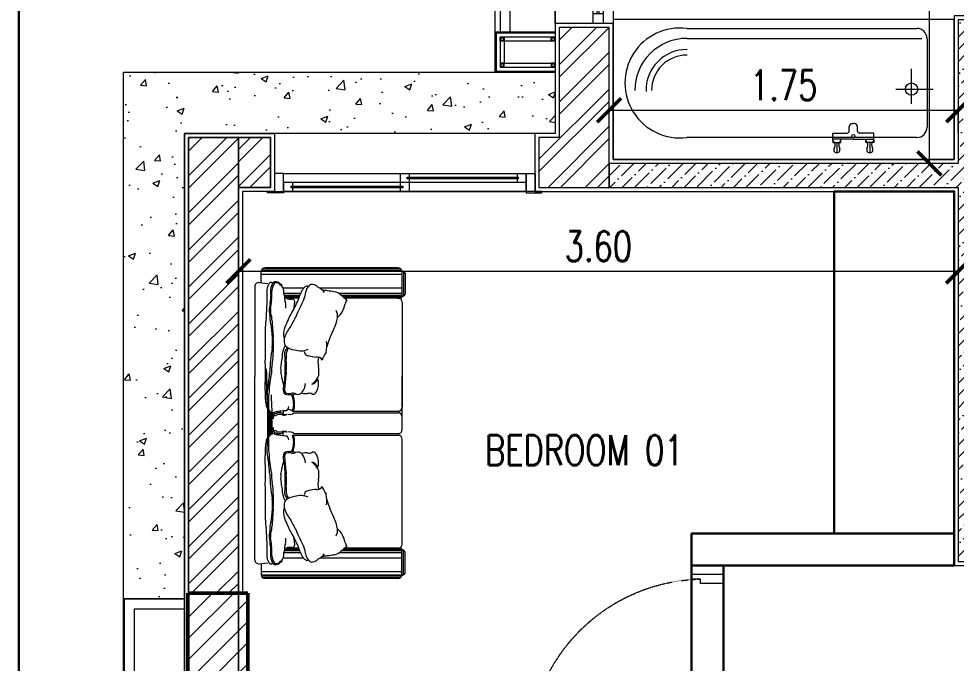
# Model space of a CAD drawing. Header units: metres. Extents: x 0 to 104350, y 982 to 43174.
# Drawn here: x 88021 to 92710, y 19697 to 22921 of the extents above; entities that cross this region are included whole.
import ezdxf
from ezdxf.xclip import XClip

# ---------------------------------------------------------------- set-up
doc = ezdxf.new("R2010")
doc.units = ezdxf.units.M
doc.header["$XCLIPFRAME"] = 2
doc.linetypes.add('DASHED2', pattern=[0.375, 0.25, -0.125])
doc.linetypes.add('DOT2', pattern=[0.125, 0, -0.125])
doc.layers.get('0').update_dxf_attribs({"lineweight": 30})
for name, color, linetype, lineweight in [('A-ANNO-DIMS', 1, 'Continuous', 0), ('A-ANNO-HATCH', 9, 'Continuous', 9), ('A-CLNG-GRID', 2, 'Continuous', 5), ('A-DOOR', 1, 'Continuous', 5), ('A-DOOR-FRAM', 1, 'Continuous', 0), ('A-ELEV-BACK', 1, 'Continuous', 0), ('A-FLOR-OVHD', 1, 'DASHED2', 0), ('A-FURN', 8, 'Continuous', 0), ('A-ROOM-NMBR', 1, 'Continuous', 0), ('A-SANR-FIXD', 1, 'Continuous', 0), ('A-SECT', 1, 'Continuous', 5), ('A-WALL', 3, 'Continuous', 18), ('A-WINDOW', 10, 'Continuous', 5), ('dimensions', 90, 'Continuous', 30), ('G-ANNO-HATCH', 8, 'Continuous', 0), ('HATCH', 8, 'Continuous', 0), ('S-COLS', 52, 'Continuous', 9)]:
    doc.layers.add(name, color=color, linetype=linetype, lineweight=lineweight)
doc.styles.add('$2$08-M-BLDG-1_50', font='romans.shx', dxfattribs={"width": 0.75, "height": 150})
doc.styles.add('Al-Jazi-text-100', font='romans.shx', dxfattribs={"width": 0.75, "height": 150})
doc.dimstyles.new('Al-Jazi-DIM 100', dxfattribs={"dimtxt": 150, "dimasz": 120, "dimexe": 0, "dimexo": 150, "dimgap": 50, "dimtad": 1, "dimlfac": 0.001, "dimzin": 1, "dimdsep": 46, "dimtxsty": 'Al-Jazi-text-100', "dimblk": 'ARCHTICK', "dimcen": 150, "dimclrd": 1, "dimclre": 256, "dimclrt": 2, "dimadec": 0, "dimazin": 0, "dimtfac": 1, "dimtix": 1, "dimtmove": 2, "dimatfit": 2, "dimfxl": 150, "dimtfill": 1, "dimtolj": 1, "dimlwd": 5, "dimlwe": 5, "dimarcsym": 0})
pattern_1 = [(45, (-103582.84, 34416.44), (-92.807765, 92.807765), []), (45, (-103520.97, 34416.44), (-92.807765, 92.807765), [])]

# ---------------------------------------------------------------- blocks, each defined once
blk = doc.blocks.new('*U554')
for p, q in [((-5314.1, 135750.6), (-5249.2, 135754.1)), ((-5251.2, 134852.7), (-5299.1, 135751.4)), ((-5201.2, 134855.4), (-5249.2, 135754.1)), ((-5243.9, 135654.2), (-5293.8, 135651.6)), ((-5271.3, 135652.8), (-5234.1, 134955.1)), ((-5266.3, 135653), (-5229.1, 134955.4)), ((-5206.6, 134956.6), (-5256.6, 134953.9)), ((-5201.2, 134855.4), (-5251.2, 134852.7))]:
    blk.add_line(p, q)
at = {"linetype": 'DASHED2'}
blk.add_arc((-5341.8, 135819.4), 974.2, 278.2926, 1.8703, dxfattribs=at)
at = {"layer": 'A-DOOR-FRAM'}
for p, q in [((-4399.9, 135977.4), (-4349.9, 135980.1)), ((-4349.9, 135980.1), (-4340.5, 135802.6)), ((-5348.5, 135926.8), (-5298.6, 135929.5)), ((-5339, 135749.3), (-5348.5, 135926.8)), ((-4340.5, 135802.6), (-4365.4, 135801.2)), ((-5339, 135749.3), (-5314.1, 135750.6))]:
    blk.add_line(p, q, dxfattribs=at)
for points in [[(-4399.9, 135977.4), (-4393.1, 135849.8), (-4368.1, 135851.2), (-4365.4, 135801.2)], [(-5298.6, 135929.5), (-5291.8, 135801.9), (-5316.7, 135800.6), (-5314.1, 135750.6)]]:
    blk.add_lwpolyline(points, dxfattribs=at)
blk = doc.blocks.new('*U123')
for p, q in [((-0.235, 0.0895), (0.9783, 0.0895)), ((-0.235, 0.0448), (-0.235, 0.0895)), ((0.3496, 0.0895), (0.3496, 0.026)), ((0.3946, 0.0895), (0.3946, 0.071)), ((0.3946, 0.063), (0.3946, 0)), ((0.9333, 0.0895), (0.9333, 0.071)), ((0.9333, 0.063), (0.9333, 0.0448)), ((0.9783, 0.0895), (0.9783, 0.0448)), ((0.9783, 0.0448), (-0.235, 0.0448)), ((0.9783, 0.0448), (-0.235, 0.0448)), ((-0.235, 0.0448), (-0.235, 0)), ((-0.235, 0), (0.9783, 0)), ((-0.19, 0.0445), (-0.19, 0.026)), ((-0.19, 0.018), (-0.19, 0)), ((0.3496, 0.018), (0.3496, 0)), ((0.9783, 0), (0.9783, 0.0448))]:
    blk.add_line(p, q)
for points in [[(-0.235, 0.0895), (-0.28, 0.0895), (-0.28, 0), (-0.235, 0)], [(-0.235, 0.0895), (0.9783, 0.0895), (0.9783, 0), (-0.235, 0)], [(0.3832, 0.071), (0.9395, 0.071), (0.9395, 0.063), (0.3832, 0.063)], [(0.9783, 0.0895), (1.0233, 0.0895), (1.0233, 0), (0.9783, 0)], [(-0.315, 0), (-0.235, 0), (-0.235, -0.0069), (-0.315, -0.0069)], [(-0.1963, 0.026), (0.3618, 0.026), (0.3618, 0.018), (-0.1963, 0.018)], [(1.0582, 0), (0.9783, 0), (0.9783, -0.0069), (1.0582, -0.0069)]]:
    blk.add_lwpolyline(points, close=True)
blk = doc.blocks.new('*U128')
for p, q in [((-0.35, 0), (-0.35, -1.7059)), ((0.35, 0), (-0.35, 0)), ((0.35, -1.7059), (0.35, 0)), ((-0.35, -1.7059), (0.35, -1.7059))]:
    blk.add_line(p, q)
at = {"linetype": 'Continuous'}
for p, q in [((-0.2537, -0.1362), (0.189, -0.1362)), ((-0.0015, -0.2923), (-0.0015, -0.1057)), ((-0.2554, -1.3361), (-0.2554, -0.1613)), ((-0.3052, -1.3382), (-0.3052, -0.1877)), ((0.0724, -0.2136), (-0.103, -0.2136)), ((0.2404, -0.1877), (0.2404, -1.3382)), ((0.2183, -0.4017), (0.2183, -0.4737)), ((0.2492, -0.4017), (0.2183, -0.4017)), ((0.2492, -0.5046), (0.2492, -0.4017)), ((0.2546, -0.4017), (0.2492, -0.4017)), ((0.2545, -0.4017), (0.2652, -0.4017)), ((0.2652, -0.4017), (0.2652, -0.4429)), ((0.2546, -0.4429), (0.2492, -0.4429)), ((0.2652, -0.4429), (0.2545, -0.4429)), ((0.2652, -0.4223), (0.3167, -0.4223)), ((0.1703, -0.4995), (0.1703, -0.5046)), ((0.1703, -0.5098), (0.1703, -0.5046)), ((0.208, -0.484), (0.1857, -0.484)), ((0.2492, -0.5046), (0.2492, -0.6076)), ((0.208, -0.5252), (0.1857, -0.5252)), ((0.2183, -0.6076), (0.2183, -0.5355)), ((0.2492, -0.6076), (0.2183, -0.6076)), ((0.2546, -0.5664), (0.2492, -0.5664)), ((0.2546, -0.6076), (0.2492, -0.6076)), ((0.2652, -0.5664), (0.2545, -0.5664)), ((0.2545, -0.6076), (0.2652, -0.6076)), ((0.2652, -0.6076), (0.2652, -0.5664)), ((0.2652, -0.587), (0.3167, -0.587))]:
    blk.add_line(p, q, dxfattribs=at)
for centre, radius in [((-0.0015, -0.2136), 0.0309), ((0.2336, -0.5046), 0.00824)]:
    blk.add_circle(centre, radius, dxfattribs=at)
for centre, radius, start, end in [((-0.2537, -0.1877), 0.0515, 90, 180), ((0.189, -0.1877), 0.0515, 0, 90), ((0.2781, -0.3845), 0.0291, 216.1849, 305.506), ((0.3013, -0.4222), 0.0155, 246.3266, 113.6734), ((0.2781, -0.4601), 0.0291, 54.494, 143.8151), ((0.1857, -0.4995), 0.0154, 90, 180), ((0.1857, -0.5098), 0.0154, 180, 270), ((0.208, -0.4737), 0.0103, 270, 0), ((0.208, -0.5355), 0.0103, 0, 90), ((0.2781, -0.5492), 0.0291, 216.1849, 305.506), ((0.2781, -0.6247), 0.0291, 54.494, 143.8151), ((0.3013, -0.5871), 0.0155, 246.3266, 113.6734), ((-0.0324, -1.3721), 0.2749, 172.9105, 7.0895), ((0.0037, -1.3382), 0.259, 179.5401, 270.3097), ((0.0037, -1.3382), 0.2032, 179.4138, 271.6639), ((0.0037, -1.3382), 0.1753, 179.302, 270.4499)]:
    blk.add_arc(centre, radius, start, end, dxfattribs=at)
blk = doc.blocks.new('*U121')
for p, q in [((-2.0795, -0.07), (-1.4795, -0.07)), ((-2.0795, -0.08), (-1.4795, -0.08))]:
    blk.add_line(p, q)
for points in [[(-2.1295, 0.14), (-1.4295, 0.14), (-1.4295, -0.15), (-2.1295, -0.15)], [(-2.1295, -0.1), (-2.1295, -0.05), (-1.4295, -0.05), (-1.4295, -0.1)], [(-2.1295, -0.05), (-2.0795, -0.05), (-2.0795, -0.1), (-2.1295, -0.1)], [(-1.4295, -0.05), (-1.4795, -0.05), (-1.4795, -0.1), (-1.4295, -0.1)]]:
    blk.add_lwpolyline(points, close=True)
blk = doc.blocks.new('hjnhgfhgn')
at = {"layer": 'A-FLOR-OVHD'}
blk.add_lwpolyline([(101258.6, -22508.8), (101258.6, -20378.8), (97631.8, -20378.6), (97631.8, -11761.8), (99489.7, -11762.1), (99489.7, -9248.8), (101865.4, -9248.8), (101865.4, -9548.8), (99789.7, -9548.8), (99789.7, -12068.8), (97935.6, -12068.8), (97935.6, -14397.7), (97935.6, -20078.8), (101258.6, -20078.8), (101258.6, -22838.8)], dxfattribs=at)
blk = doc.blocks.new('B GF')
at = {"layer": 'A-ANNO-HATCH', "true_color": 0x939598}
h = blk.add_hatch(dxfattribs=at)
h.set_pattern_fill('AR-CONC', color=252, scale=50)
h.set_pattern_definition([(50, (0, 0), (358.6301, -31.37607), [37.5, -412.5]), (355, (0, 0), (-69.3757, 376.0961), [30, -330]), (100.45144, (29.9, -2.6), (289.2544, 344.72), [31.8701, -350.5711]), (46.1842, (0, 100), (533.6207, -82.7596), [56.25, -618.75]), (96.63564, (44.47, 93.1), (467.331, 487.0593), [47.8052, -525.8569]), (351.18416, (0, 100), (467.331, 487.0593), [45, -495]), (21, (50, 75), (298.4535, -201.30945), [37.5, -412.5]), (326, (50, 75), (121.6577, 362.575), [30, -330]), (71.45144, (74.87, 58.22), (420.1112, 161.2656), [31.8701, -350.5711]), (37.5, (0, 0), (6.07993, 166.44693), [0, -326, 0, -335, 0, -331.25]), (7.5, (0, 0), (131.53477, 197.20586), [0, -191, 0, -318.5, 0, -126.25]), (327.5, (-111.5, 0), (266.91122, -11.27744), [0, -125, 0, -390, 0, -517.5]), (317.5, (-161.5, 0), (291.5931, 50.0525), [0, -162.5, 0, -259, 0, -367.5])])
h.paths.add_polyline_path([(145184.2, -14397.7), (144879.8, -14397.7), (144879.8, -11762.1), (147038.3, -11762.1), (147038.3, -11860.8), (147038.3, -12068.8), (145184.2, -12068.8)])
at = {"layer": 'A-ELEV-BACK'}
blk.add_lwpolyline([(145184.2, -14397.7), (144879.8, -14397.7), (144879.8, -11762.1), (147038.3, -11762.1), (147038.3, -11860.8), (147038.3, -11860.8), (147038.3, -12068.8), (145184.2, -12068.8)], close=True, dxfattribs=at)
blk = doc.blocks.new('gfbgg')
at = {"layer": 'A-ELEV-BACK'}
for points in [[(97935.6, -15397.7), (97635.6, -15397.7), (97635.6, -14397.7), (97935.6, -14397.7)], [(97935.6, -15347.7), (97685.6, -15347.7), (97685.6, -14447.7), (97935.6, -14447.7)]]:
    blk.add_lwpolyline(points, dxfattribs=at)
blk = doc.blocks.new('gtrgtgrtgtg')
at = {"layer": 'A-CLNG-GRID'}
blk.add_lwpolyline([(99789.7, -11562.1), (99729.9, -11562.1), (99489.7, -11562.1), (99489.7, -11762.1), (99789.7, -11762.1)], dxfattribs=at)
at = {"layer": 'A-ELEV-BACK'}
blk.add_lwpolyline([(99514.7, -11562.1), (99564.7, -11562.1), (99564.7, -10722.1), (99514.7, -10722.1)], close=True, dxfattribs=at)
at = {"layer": 'A-SECT'}
for points in [[(99789.7, -11567.1), (99729.9, -11567.1), (99494.7, -11567.1), (99494.7, -11757.1), (99789.7, -11757.1)], [(99789.7, -11587.1), (99729.9, -11587.1), (99514.7, -11587.1), (99514.7, -11737.1), (99789.7, -11737.1)], [(99789.7, -11607.1), (99729.9, -11607.1), (99534.7, -11607.1), (99534.7, -11717.1), (99789.7, -11717.1)]]:
    blk.add_lwpolyline(points, dxfattribs=at)
for points in [[(99534.7, -11587.1), (99534.7, -11607.1), (99514.7, -11607.1), (99514.7, -11587.1)], [(99531.7, -11590.1), (99531.7, -11604.1), (99517.7, -11604.1), (99517.7, -11590.1)], [(99789.7, -11587.1), (99789.7, -11607.1), (99769.7, -11607.1), (99769.7, -11587.1)], [(99786.7, -11590.1), (99786.7, -11604.1), (99772.7, -11604.1), (99772.7, -11590.1)], [(99534.7, -11737.1), (99534.7, -11717.1), (99514.7, -11717.1), (99514.7, -11737.1)], [(99531.7, -11734.1), (99531.7, -11720.1), (99517.7, -11720.1), (99517.7, -11734.1)], [(99789.7, -11737.1), (99789.7, -11717.1), (99769.7, -11717.1), (99769.7, -11737.1)], [(99786.7, -11734.1), (99786.7, -11720.1), (99772.7, -11720.1), (99772.7, -11734.1)]]:
    blk.add_lwpolyline(points, close=True, dxfattribs=at)
blk = doc.blocks.new('Typical')
at = {"layer": 'S-COLS'}
h = blk.add_hatch(dxfattribs=at)
h.set_pattern_fill('FP_1', color=256, scale=1000, style=0, pattern_type=2)
h.set_pattern_definition([(45, (116748.97, -54336.016), (-53.033, 53.033), [])])
h.paths.add_polyline_path([(100917.6, -45886.8), (100917.6, -45086.8), (100617.6, -45086.8), (100617.6, -45886.8)])
at = {"layer": 'S-COLS', "lineweight": 50}
for p, q in [((100617.6, -45086.8), (100617.6, -45886.8)), ((100917.6, -45086.8), (100617.6, -45086.8)), ((100917.6, -45886.8), (100917.6, -45086.8))]:
    blk.add_line(p, q, dxfattribs=at)
blk = doc.blocks.new('_ArchTick')
at = {"color": 0, "linetype": 'ByBlock', "const_width": 0.15}
blk.add_lwpolyline([(-0.5, -0.5), (0.5, 0.5)], dxfattribs=at)
blk = doc.blocks.new('*D603')
at = {"layer": 'A-ANNO-DIMS', "linetype": 'DOT2', "lineweight": 5, "transparency": 16777216}
for p, q in [((89120, 21927.6), (89120, 21657.8)), ((92720, 21927.6), (92720, 21657.8))]:
    blk.add_line(p, q, dxfattribs=at)
at = {"layer": 'A-ANNO-DIMS', "color": 1, "lineweight": 5, "transparency": 16777216}
blk.add_line((89120, 21657.8), (92720, 21657.8), dxfattribs=at)
at = {"layer": 'Defpoints', "color": 0, "transparency": 16777216}
for p in [(89120, 22077.6), (92720, 22077.6), (92720, 21657.8)]:
    blk.add_point(p, dxfattribs=at)
at = {"layer": 'A-ANNO-DIMS', "color": 1, "lineweight": 5, "transparency": 16777216, "xscale": 120, "yscale": 120, "zscale": 120, "rotation": 180}
blk.add_blockref('_ArchTick', (89120, 21657.8), dxfattribs=at)
at = {"layer": 'A-ANNO-DIMS', "color": 1, "lineweight": 5, "transparency": 16777216, "xscale": 120, "yscale": 120, "zscale": 120}
blk.add_blockref('_ArchTick', (92720, 21657.8), dxfattribs=at)
at = {"layer": 'A-ANNO-DIMS', "color": 2, "transparency": 16777216, "insert": (90920, 21782.8), "char_height": 150, "attachment_point": 5, "style": 'Al-Jazi-text-100', "bg_fill": 3, "box_fill_scale": 1.1, "bg_fill_color": 256, "bg_fill_true_color": 13158600, "bg_fill_transparency": 0}
blk.add_mtext('\\A1;3.60', dxfattribs=at)
blk = doc.blocks.new('*D567')
at = {"layer": 'A-ANNO-DIMS', "linetype": 'DOT2', "lineweight": 5, "transparency": 16777216}
for p, q in [((92569.9, 24597.6), (92575.5, 24597.6)), ((92570, 22197.6), (92575.5, 22197.6))]:
    blk.add_line(p, q, dxfattribs=at)
at = {"layer": 'A-ANNO-DIMS', "color": 1, "lineweight": 5, "transparency": 16777216}
blk.add_line((92575.5, 22197.6), (92575.5, 24597.6), dxfattribs=at)
at = {"layer": 'Defpoints', "color": 0, "transparency": 16777216}
for p in [(92575.5, 24597.6), (92719.9, 24597.6), (92720, 22197.6)]:
    blk.add_point(p, dxfattribs=at)
at = {"layer": 'A-ANNO-DIMS', "color": 1, "lineweight": 5, "transparency": 16777216, "xscale": 120, "yscale": 120, "zscale": 120}
for p, rotation in [((92575.5, 24597.6), 90), ((92575.5, 22197.6), 270)]:
    blk.add_blockref('_ArchTick', p, dxfattribs=dict(at, rotation=rotation))
at = {"layer": 'A-ANNO-DIMS', "color": 2, "transparency": 16777216, "insert": (92450.5, 23397.6), "char_height": 150, "attachment_point": 5, "rotation": 90, "style": 'Al-Jazi-text-100', "bg_fill": 3, "box_fill_scale": 1.1, "bg_fill_color": 256, "bg_fill_true_color": 13158600, "bg_fill_transparency": 0}
blk.add_mtext('\\A1;2.40', dxfattribs=at)
blk = doc.blocks.new('*D568')
at = {"layer": 'A-ANNO-DIMS', "linetype": 'DOT2', "lineweight": 5, "transparency": 16777216}
for p, q in [((90974.1, 22347.6), (90974.1, 22463.6)), ((92720, 22347.6), (92720, 22463.6))]:
    blk.add_line(p, q, dxfattribs=at)
at = {"layer": 'A-ANNO-DIMS', "color": 1, "lineweight": 5, "transparency": 16777216}
blk.add_line((90974.1, 22463.6), (92720, 22463.6), dxfattribs=at)
at = {"layer": 'Defpoints', "color": 0, "transparency": 16777216}
for p in [(92720, 22463.6), (90974.1, 22197.6), (92720, 22197.6)]:
    blk.add_point(p, dxfattribs=at)
at = {"layer": 'A-ANNO-DIMS', "color": 1, "lineweight": 5, "transparency": 16777216, "xscale": 120, "yscale": 120, "zscale": 120, "rotation": 180}
blk.add_blockref('_ArchTick', (90974.1, 22463.6), dxfattribs=at)
at = {"layer": 'A-ANNO-DIMS', "color": 1, "lineweight": 5, "transparency": 16777216, "xscale": 120, "yscale": 120, "zscale": 120}
blk.add_blockref('_ArchTick', (92720, 22463.6), dxfattribs=at)
at = {"layer": 'A-ANNO-DIMS', "color": 2, "transparency": 16777216, "insert": (91847.1, 22588.6), "char_height": 150, "attachment_point": 5, "style": 'Al-Jazi-text-100', "bg_fill": 3, "box_fill_scale": 1.1, "bg_fill_color": 256, "bg_fill_true_color": 13158600, "bg_fill_transparency": 0}
blk.add_mtext('\\A1;1.75', dxfattribs=at)
blk = doc.blocks.new('A$C4A397455')
for p, q in [((727.3, 1551.5), (39.6, 1551.5)), ((715.9, 1555.1), (51, 1555.1)), ((31, 1479.9), (31, 1535.1)), ((735.9, 1521.7), (31, 1521.7)), ((735.8, 1537.2), (31.1, 1537.2)), ((734.2, 1543.1), (32.7, 1543.1)), ((735.9, 1535.1), (735.9, 1414.4)), ((743.1, 1535.1), (743.1, 1414.4)), ((751.1, 1527.3), (751.1, 1422.3)), ((0, 1461), (0, 1310.7)), ((22, 1480.8), (64.9, 1476.4)), ((243.5, 1452.4), (142, 1452.4)), ((228.9, 1426.2), (144.9, 1426.2)), ((226, 1416.6), (146, 1416.6)), ((224.7, 1413.1), (147.7, 1413.1)), ((222.9, 1408.3), (151.5, 1408.3)), ((735.9, 1452.4), (325.6, 1452.4)), ((735.9, 1426.2), (421.4, 1426.2)), ((735.9, 1416.6), (433.5, 1416.6)), ((735.8, 1413.1), (437.7, 1413.1)), ((734.3, 1408.3), (443.4, 1408.3)), ((220.6, 1402.3), (159.3, 1402.3)), ((717.3, 1402.3), (450.7, 1402.3)), ((715.9, 1402.3), (722.3, 1402.3)), ((737.2, 1382.4), (737.2, 857.8)), ((0, 1310.7), (0, 1010.4)), ((0, 244.4), (0, 1010.4)), ((737.2, 809.4), (737.2, 1010.4)), ((737.2, 745.7), (737.2, 1010.4)), ((68.5, 849.4), (68.5, 736.7)), ((68.5, 705.7), (68.5, 818.4)), ((74.8, 837.5), (74.8, 765.3)), ((78.4, 834.6), (78.4, 780)), ((83.2, 832.2), (83.2, 799)), ((88.8, 831.1), (88.8, 813.8)), ((97.6, 832.1), (97.6, 821.7)), ((110.5, 835.1), (110.5, 827.6)), ((118.1, 836.4), (118.1, 828.9)), ((125.9, 837.5), (125.9, 828.9)), ((142, 839.3), (142, 823.3)), ((187.8, 837.9), (717.3, 837.9)), ((195, 829.4), (717.3, 829.4)), ((74.8, 717.6), (74.8, 789.8)), ((78.4, 720.5), (78.4, 775.1)), ((83.2, 722.8), (83.2, 756.1)), ((88.8, 724), (88.8, 741.3)), ((97.6, 723), (97.6, 733.4)), ((110.5, 720), (110.5, 727.5)), ((118.1, 718.7), (118.1, 726.2)), ((125.9, 717.6), (125.9, 726.2)), ((142, 715.8), (142, 731.8)), ((187.8, 717.2), (717.3, 717.2)), ((195, 725.7), (717.3, 725.7)), ((737.2, 172.7), (737.2, 697.2)), ((0, 94.1), (0, 244.4)), ((224.7, 142), (147.7, 142)), ((222.9, 146.8), (151.5, 146.8)), ((220.6, 152.8), (159.3, 152.8)), ((735.8, 142), (437.7, 142)), ((734.3, 146.8), (443.4, 146.8)), ((717.3, 152.8), (450.7, 152.8)), ((715.9, 152.8), (722.3, 152.8)), ((735.9, 19.9), (735.9, 140.7)), ((743.1, 19.9), (743.1, 140.7)), ((243.5, 102.6), (142, 102.6)), ((228.9, 128.9), (144.9, 128.9)), ((226, 138.4), (146, 138.4)), ((735.9, 102.6), (325.6, 102.6)), ((735.9, 128.9), (421.4, 128.9)), ((735.9, 138.4), (433.5, 138.4)), ((751.1, 27.8), (751.1, 132.8)), ((22, 74.3), (64.9, 78.7)), ((31, 75.2), (31, 19.9)), ((735.9, 33.4), (31, 33.4)), ((735.8, 17.9), (31.1, 17.9)), ((734.2, 11.9), (32.7, 11.9)), ((727.3, 3.6), (39.6, 3.6)), ((715.9, 0), (51, 0))]:
    blk.add_line(p, q)
for centre, radius, start, end in [((51, 1535.1), 19.9, 90, 180), ((715.9, 1535.1), 19.9, 0, 90), ((739.5, 1535.1), 3.6, 0, 180), ((740.9, 1524.9), 10.5, 13.3027, 78.0983), ((19.9, 1461), 19.9, 84.117, 180), ((120.8, 1439.3), 61.1, 144.963, 184.3838), ((81.2, 1470.2), 11.2, 44.9486, 158.1827), ((173.3, 1433), 95.9, 155.3104, 177.1612), ((168.3, 1430.1), 84.5, 145.7572, 171.7871), ((104, 1466.1), 19.1, 94.3275, 158.7539), ((107.8, 1453.6), 25.7, 57.3142, 111.271), ((101.3, 1444.1), 41.1, 56.9711, 88.2834), ((132.3, 1478.2), 11, 195.3144, 257.9933), ((133.3, 1483.3), 10.7, 206.535, 265.0016), ((111.7, 1440.5), 32.5, 4.1556, 55.8789), ((129.5, 1466.5), 6.74, 343.2109, 65.7008), ((269.2, 1431.8), 33, 104.9029, 153.0637), ((298.2, 1430), 43.6, 128.5967, 173.1024), ((262.2, 1457.9), 5.96, 30.1623, 104.0777), ((284.9, 1455.8), 16.3, 69.4465, 149.0454), ((280.8, 1421.9), 50.1, 45.711, 78.6253), ((279.7, 1379.2), 86.4, 36.8539, 65.3649), ((1906.2, 1388.7), 1847, 178.5735, 180.5271), ((-245.2, 1428.8), 325.9, 351.7634, 357.6664), ((158.7, 1437.1), 81.2, 179.5986, 195.4717), ((547.9, 1407.3), 464.6, 175.6968, 180.5533), ((-15.6, 1427.1), 160.6, 358.765, 5.6046), ((164.9, 1423.2), 19.9, 178.765, 220.1745), ((170.3, 1402), 22.3, 157.8769, 205.3796), ((176.9, 1433.4), 35.7, 220.1745, 283.5048), ((-166.9, 1555.5), 416.7, 330.4406, 341.077), ((292.5, 1405.5), 66.9, 142.0041, 167.209), ((131.3, 1448.4), 124.3, 335.3378, 353.9555), ((343.1, 1376.5), 65.8, 72.8657, 93.6111), ((349.5, 1177.9), 261.8, 79.5923, 87.1502), ((387.9, 1373.5), 62.5, 47.3013, 81.8013), ((1143.2, 2252), 1096.2, 229.4256, 231.4523), ((723.8, 1414.3), 12.1, 262.9398, 0.5078), ((739.5, 1414.4), 3.6, 180, 0), ((740.9, 1424.7), 10.5, 281.9017, 346.6973), ((445.4, 1350.2), 386.6, 176.8188, 182.3155), ((-56.9, 1386.5), 134.3, 345.0138, 358.1223), ((-235.7, 1410.8), 320.3, 349.1784, 356.3307), ((59.3, 1395.5), 25.2, 348.147, 16.9149), ((163.5, 1390.7), 13.5, 172.8705, 226.0319), ((46.1, 1361.8), 109.7, 355.3706, 10.0857), ((187.3, 1379.1), 19.7, 66.6409, 95.8722), ((178.6, 1384.3), 20.9, 353.1997, 37.9633), ((-13.3, 1390.8), 212.8, 348.9263, 357.5952), ((1608.3, 722.5), 1521.5, 153.705, 157.174), ((334.8, 1392.8), 117.5, 312.0243, 351.1862), ((532.2, 1349.5), 85, 147.8773, 162.6879), ((717.3, 1382.4), 19.9, 0, 90), ((-340.7, 1341.9), 399.8, 353.83, 358.9534), ((179.4, 1340.5), 107.1, 173.9999, 191.8243), ((25.6, 1301.8), 51.7, 351.5373, 18.9765), ((143.9, 1337.6), 66.3, 168.6869, 203.7895), ((496.8, 1152.6), 360.1, 146.7797, 159.9968), ((356.2, 1311.8), 57.7, 353.7434, 30.3722), ((146.5, 1273.5), 93.3, 164.1496, 186.2103), ((-364.3, 1193.2), 452.5, 355.0422, 12.8932), ((44, 1297.2), 41.6, 356.6174, 19.2468), ((7291.1, 1779.2), 7221.8, 183.84645, 184.56865), ((239.7, 1224.2), 96.2, 147.5646, 195.698), ((6489, -2073.2), 7137.3, 151.67953, 152.19443), ((254.6, 1327.3), 160.4, 331.3346, 352.168), ((-5715, 1217.9), 5769, 358.65109, 0.45113), ((281.3, 1167.6), 137.7, 140.013, 167.1954), ((982.5, 967.3), 651.8, 154.2581, 162.8452), ((-504.8, 1162.7), 598.4, 351.6174, 3.9503), ((203.1, 1189.8), 56.7, 171.5731, 204.4387), ((226.5, 1163.5), 133.3, 346.5897, 10.005), ((1094.3, 992.6), 1020.6, 170.8983, 177.763), ((252, 1109.3), 115.6, 150.4013, 180.6746), ((194.6, 1123.2), 45.9, 133.3206, 186.2117), ((201.9, 1214.7), 69.8, 223.7845, 266.8602), ((-47.2, 1119.5), 205.5, 352.773, 2.5798), ((219.3, 1119.8), 61.8, 146.5852, 171.6075), ((228.8, 1228.2), 88.8, 249.7322, 295.5901), ((269.5, 1137.1), 22.2, 168.6032, 270.7958), ((637.8, 965.2), 327.7, 149.2746, 156.941), ((-4701.3, 1028.2), 4754, 358.9551, 0.6501), ((309, 1065.6), 177.7, 166.2187, 176.7072), ((8621.2, 1452.7), 8478.8, 182.2608, 182.56557), ((-160.6, 1061.3), 318.9, 355.0791, 5.8312), ((333.2, 1374), 266.6, 256.2654, 264.5597), ((311.7, 1081.5), 27.4, 26.2388, 98.0964), ((453.5, 1085.4), 137.8, 170.4848, 190.3139), ((-6888.7, 771.4), 6953.3, 359.21563, 2.29345), ((-3995.5, 984.8), 4055, 0.3612, 0.9156), ((-639.1, 1074.7), 714.8, 349.8468, 356.6109), ((222.3, 1041.3), 139.4, 165.7953, 185.7876), ((237.7, 1051.9), 108.7, 167.3316, 189.7648), ((-44, 990.4), 179.8, 4.2605, 13.8854), ((-219.5, 1039.2), 371.9, 348.3755, 5.2338), ((2445.4, 769.1), 2303.5, 173.3981, 175.3462), ((52.8, 1024.2), 267.7, 358.1801, 7.8481), ((-3995.5, 1036), 4055, 359.0844, 359.6388), ((389.6, 940.2), 318.1, 164.1319, 180.9892), ((-257.2, 887.9), 409.2, 10.7491, 16.4331), ((216.1, 1065.1), 115.4, 306.2256, 334.6183), ((269.4, 1021.1), 51.3, 286.8933, 336.8583), ((233.4, 976.3), 85.7, 325.2341, 10.8468), ((406.5, 920), 355.2, 176.5222, 185.0636), ((485.3, 947.6), 426.9, 176.8373, 189.264), ((258, 906.7), 198, 167.7557, 196.8383), ((189, 948), 47.1, 159.8425, 205.9157), ((178.1, 946.2), 30.2, 161.1365, 215.0005), ((166.5, 983.2), 86.4, 324.5865, 355.1156), ((481.4, 877.1), 413.9, 171.9905, 183.839), ((926.8, 912), 844.8, 179.5424, 186.0023), ((167.3, 951.6), 31.8, 229.4835, 284.2665), ((172.1, 985.7), 59.8, 251.7281, 278.4248), ((183.7, 975.4), 55.3, 261.0475, 293.1925), ((190.2, 886.3), 41.2, 68.1256, 103.0819), ((83.9, 873.2), 110.3, 350.4669, 25.1436), ((38.7, 871.3), 159.7, 354.1421, 17.9708), ((216.8, 945), 23.3, 241.1969, 329.2951), ((257.7, 1000.9), 75.6, 253.6274, 274.362), ((272.7, 898.6), 28.5, 59.5197, 109.0679), ((292.4, 937), 14.8, 249.1245, 319.6992), ((65.2, 886.4), 12.8, 170.1028, 231.5361), ((11.6, 863.5), 47.5, 356.4847, 15.816), ((68.5, 859), 9.6, 170.3496, 270.2695), ((-105.3, 851.5), 171.4, 353.4582, 9.209), ((90.6, 853.5), 22.5, 190.5821, 294.5557), ((149.2, 859.5), 20.3, 286.9136, 2.8843), ((166.9, 814.4), 31.5, 48.3691, 95.1123), ((181.6, 852.8), 16.1, 292.6529, 7.8257), ((87.9, 875.7), 106.8, 339.28, 348.8132), ((717.3, 857.8), 19.9, 270, 0), ((2759.7, 1437.3), 2761.9, 192.662, 194.5219), ((2759.7, 117.8), 2761.9, 165.4781, 167.338), ((121.8, 785.8), 43.3, 73.0936, 145.4949), ((-781.5, 789.4), 868.8, 357.054, 2.2579), ((-781.5, 765.6), 868.8, 357.7421, 2.946), ((103.9, 804.2), 12.9, 119.8984, 203.2074), ((99.3, 832.4), 17.1, 263.7316, 314.2406), ((168.9, 514.1), 326.3, 92.4218, 102.1935), ((122.1, 779.3), 42.3, 69.9762, 104.9144), ((152.2, 852.4), 30.9, 234.7118, 285.0528), ((144.1, 849), 31, 256.015, 301.4394), ((174.1, 852.9), 31.5, 252.3064, 311.6309), ((717.3, 833.6), 4.27, 270, 90), ((717.3, 809.4), 19.9, 0, 90), ((103.9, 750.9), 12.9, 156.7926, 240.1016), ((68.5, 696.1), 9.6, 89.7305, 189.6504), ((258, 648.4), 198, 163.1617, 192.2443), ((-105.3, 703.6), 171.4, 350.791, 6.5418), ((481.4, 678), 413.9, 176.161, 188.0095), ((90.6, 701.6), 22.5, 65.4443, 169.4179), ((121.8, 769.3), 43.3, 214.5051, 286.9064), ((99.3, 722.7), 17.1, 45.7594, 96.2684), ((168.9, 1041), 326.3, 257.8065, 267.5782), ((122.1, 775.8), 42.3, 255.0856, 290.0238), ((152.2, 702.7), 30.9, 74.9472, 125.2882), ((144.1, 706.1), 31, 58.5606, 103.985), ((149.2, 695.5), 20.3, 357.1157, 73.0864), ((174.1, 702.2), 31.5, 48.3691, 107.6936), ((87.9, 679.4), 106.8, 11.1868, 20.72), ((181.6, 702.3), 16.1, 352.1743, 67.3471), ((717.3, 745.7), 19.9, 270, 0), ((717.3, 721.5), 4.27, 270, 90), ((717.3, 697.2), 19.9, 0, 90), ((406.5, 635.1), 355.2, 174.9364, 183.4778), ((65.2, 668.7), 12.8, 128.4639, 189.8972), ((11.6, 691.6), 47.5, 344.184, 3.5153), ((83.9, 681.8), 110.3, 334.8564, 9.5331), ((38.7, 683.8), 159.7, 342.0292, 5.8579), ((-4701.3, 526.9), 4754, 359.3499, 1.0449), ((389.6, 614.9), 318.1, 179.0108, 195.8681), ((189, 607.1), 47.1, 154.0843, 200.1575), ((167.3, 603.5), 31.8, 75.7335, 130.5165), ((178.1, 608.9), 30.2, 144.9995, 198.8635), ((172.1, 569.4), 59.8, 81.5752, 108.2719), ((183.7, 579.7), 55.3, 66.8075, 98.9525), ((190.2, 668.7), 41.2, 256.9181, 291.8744), ((216.8, 610), 23.3, 30.7049, 118.8031), ((257.7, 554.2), 75.6, 85.638, 106.3726), ((166.5, 571.9), 86.4, 4.8844, 35.4135), ((272.7, 656.4), 28.5, 250.9321, 300.4803), ((292.4, 618), 14.8, 40.3008, 110.8755), ((233.4, 578.8), 85.7, 349.1532, 34.7659), ((-639.1, 480.4), 714.8, 3.3891, 10.1532), ((-257.2, 667.1), 409.2, 343.5669, 349.2509), ((-219.5, 515.9), 371.9, 354.7662, 11.6245), ((2445.4, 786), 2303.5, 184.6538, 186.6019), ((216.1, 490), 115.4, 25.3817, 53.7744), ((269.4, 534), 51.3, 23.1417, 73.1067), ((1094.3, 562.5), 1020.6, 182.237, 189.1017), ((222.3, 513.8), 139.4, 174.2124, 194.2047), ((237.7, 503.1), 108.7, 170.2352, 192.6684), ((-44, 564.7), 179.8, 346.1146, 355.7395), ((-160.6, 493.8), 318.9, 354.1688, 4.9209), ((52.8, 530.9), 267.7, 352.1519, 1.8199), ((-5715, 337.1), 5769, 359.54887, 1.34891), ((-504.8, 392.4), 598.4, 356.0497, 8.3826), ((309, 489.5), 177.7, 183.2928, 193.7813), ((8621.2, 102.4), 8478.8, 177.43443, 177.7392), ((453.5, 469.7), 137.8, 169.6861, 189.5152), ((252, 445.8), 115.6, 179.3254, 209.5987), ((194.6, 431.9), 45.9, 173.7883, 226.6794), ((-47.2, 435.6), 205.5, 357.4202, 7.227), ((219.3, 435.3), 61.8, 188.3925, 213.4148), ((269.5, 418), 22.2, 89.2042, 191.3968), ((333.2, 181.1), 266.6, 95.4403, 103.7346), ((311.7, 473.6), 27.4, 261.9036, 333.7612), ((637.8, 589.9), 327.7, 203.059, 210.7254), ((226.5, 391.6), 133.3, 349.995, 13.4103), ((-364.3, 361.9), 452.5, 347.1068, 4.9578), ((203.1, 365.3), 56.7, 155.5613, 188.4269), ((201.9, 340.4), 69.8, 93.1398, 136.2155), ((228.8, 326.9), 88.8, 64.4099, 110.2678), ((982.5, 587.8), 651.8, 197.1548, 205.7419), ((7291.1, -224.1), 7221.8, 175.43135, 176.15355), ((239.7, 330.9), 96.2, 164.302, 212.4354), ((281.3, 387.5), 137.7, 192.8046, 219.987), ((146.5, 281.6), 93.3, 173.7897, 195.8504), ((6489, 3628.3), 7137.3, 207.80557, 208.32047), ((254.6, 227.7), 160.4, 7.832, 28.6654), ((-340.7, 213.2), 399.8, 1.0466, 6.17), ((179.4, 214.5), 107.1, 168.1757, 186.0001), ((25.6, 253.3), 51.7, 341.0235, 8.4627), ((143.9, 217.5), 66.3, 156.2105, 191.3131), ((44, 257.9), 41.6, 340.7532, 3.3826), ((496.8, 402.5), 360.1, 200.0032, 213.2203), ((1608.3, 832.6), 1521.5, 202.826, 206.295), ((356.2, 243.3), 57.7, 329.6278, 6.2566), ((334.8, 162.3), 117.5, 8.8138, 47.9757), ((445.4, 204.9), 386.6, 177.6845, 183.1812), ((-56.9, 168.6), 134.3, 1.8777, 14.9862), ((-235.7, 144.3), 320.3, 3.6693, 10.8216), ((46.1, 193.2), 109.7, 349.9143, 4.6294), ((-13.3, 164.3), 212.8, 2.4048, 11.0737), ((-166.9, -0.4), 416.7, 18.923, 29.5594), ((1906.2, 166.4), 1847, 179.4729, 181.4265), ((-245.2, 126.3), 325.9, 2.3336, 8.2366), ((59.3, 159.6), 25.2, 343.0851, 11.853), ((547.9, 147.8), 464.6, 179.4467, 184.3032), ((164.9, 131.8), 19.9, 139.8255, 181.235), ((170.3, 153.1), 22.3, 154.6204, 202.1231), ((176.9, 121.7), 35.7, 76.4952, 139.8255), ((163.5, 164.3), 13.5, 133.9681, 187.1295), ((187.3, 176), 19.7, 264.1278, 293.3591), ((178.6, 170.8), 20.9, 322.0367, 6.8003), ((131.3, 106.7), 124.3, 6.0445, 24.6622), ((1143.2, -696.9), 1096.2, 128.5477, 130.5744), ((532.2, 205.6), 85, 197.3121, 212.1227), ((717.3, 172.7), 19.9, 270, 0), ((723.8, 140.8), 12.1, 359.4922, 97.0602), ((739.5, 140.7), 3.6, 0, 180), ((740.9, 130.4), 10.5, 13.3027, 78.0983), ((19.9, 94.1), 19.9, 180, 275.883), ((120.8, 115.8), 61.1, 175.6162, 215.037), ((158.7, 117.9), 81.2, 164.5283, 180.4014), ((173.3, 122.1), 95.9, 182.8388, 204.6896), ((168.3, 125), 84.5, 188.2129, 214.2428), ((111.7, 114.6), 32.5, 304.1211, 355.8444), ((-15.6, 127.9), 160.6, 354.3954, 1.235), ((292.5, 149.6), 66.9, 192.791, 217.9959), ((269.2, 123.3), 33, 206.9363, 255.0971), ((298.2, 125), 43.6, 186.8976, 231.4033), ((262.2, 97.2), 5.96, 255.9223, 329.8377), ((280.8, 133.2), 50.1, 281.3747, 314.289), ((279.7, 175.9), 86.4, 294.6351, 323.1461), ((343.1, 178.6), 65.8, 266.3889, 287.1343), ((349.5, 377.2), 261.8, 272.8498, 280.4077), ((387.9, 181.6), 62.5, 278.1987, 312.6987), ((81.2, 84.9), 11.2, 201.8173, 315.0514), ((104, 89), 19.1, 201.2461, 265.6725), ((107.8, 101.4), 25.7, 248.729, 302.6858), ((101.3, 111), 41.1, 271.7166, 303.0289), ((132.3, 76.9), 11, 102.0067, 164.6856), ((133.3, 71.8), 10.7, 94.9984, 153.465), ((129.5, 88.6), 6.74, 294.2992, 16.7891), ((284.9, 99.3), 16.3, 210.9546, 290.5535), ((51, 19.9), 19.9, 180, 270), ((715.9, 19.9), 19.9, 270, 0), ((739.5, 19.9), 3.6, 180, 0), ((740.9, 30.2), 10.5, 281.9017, 346.6973)]:
    blk.add_arc(centre, radius, start, end)

msp = doc.modelspace()

# ---------------------------------------------------------------- hatches: boundary and pattern name
at = {"layer": 'G-ANNO-HATCH'}
h = msp.add_hatch(dxfattribs=at)
h.set_pattern_fill('ANSI36', color=256, scale=350)
h.set_pattern_definition([(45, (-103582.844, 34416.435), (23.201941, 85.073785), [109.375, -21.875, 0, -21.875])])
h.paths.add_polyline_path([(94540.7, 20397.587), (92840.001, 20397.587), (92840.001, 22915.725), (92720.001, 22915.725), (92720.001, 22197.587), (90974.104, 22197.587), (90974.103, 22077.587), (92720.001, 22077.587), (92720.001, 20205.515), (92840.001, 20205.515), (92840.001, 20277.587), (94540.7, 20277.587)])
h = msp.add_hatch(dxfattribs=at)
h.set_pattern_fill('ANSI32', color=256, scale=350)
h.set_pattern_definition(pattern_1)
h.paths.add_polyline_path([(90623.269, 22327.587), (90623.269, 22077.587), (90974.103, 22077.587), (90974.105, 22877.587), (90724.108, 22877.587), (90724.108, 22327.587)])
h = msp.add_hatch(dxfattribs=at)
h.set_pattern_fill('ANSI32', color=256, scale=350)
h.set_pattern_definition(pattern_1)
h.paths.add_polyline_path([(89120.001, 18047.641), (89120.001, 22327.587), (88870.001, 22327.587), (88870.001, 20047.223), (89120.001, 20047.223)])
h = msp.add_hatch(dxfattribs=at)
h.set_pattern_fill('ANSI32', color=256, scale=350)
h.set_pattern_definition([(45, (-104547.13, 34448), (-92.807765, 92.807765), []), (45, (-104485.25, 34448), (-92.807765, 92.807765), [])])
h.paths.add_polyline_path([(89280.001, 22327.587), (89120.001, 22327.587), (89120.001, 22077.587), (89280.001, 22077.587)])

# ---------------------------------------------------------------- linework, layer by layer
msp.add_lwpolyline([(88021.489, 13642.012), (104349.6, 13642.012), (104349.6, 25751.464), (88021.489, 25751.464)], close=True)
at = {"layer": 'A-CLNG-GRID'}
for p, q in [((88850.001, 16940.252), (88850.001, 22347.587)), ((88850.001, 22347.587), (89300.001, 22347.587)), ((89300.001, 22347.587), (89300.001, 22057.587)), ((89190.001, 22057.587), (89140.001, 22057.587)), ((89140.001, 22057.587), (89140.001, 20047.223)), ((89300.001, 22057.587), (89190.001, 22057.587)), ((89190.001, 22057.587), (89190.001, 22057.587))]:
    msp.add_line(p, q, dxfattribs=at)
msp.add_lwpolyline([(90994.108, 22897.587), (90704.108, 22897.587), (90704.108, 22347.587), (90603.269, 22347.587), (90603.269, 22057.587), (92700.001, 22057.587), (92700.001, 20185.515), (92860.001, 20185.515), (92860.001, 20257.587), (94560.7, 20257.587), (94560.7, 20417.587), (92860.001, 20417.587), (92860.001, 22935.725), (92700.001, 22935.725), (92700.001, 22217.587), (90994.108, 22217.587)], close=True, dxfattribs=at)
at = {"layer": 'A-WALL'}
for points in [[(90974.108, 22877.587), (90724.108, 22877.587), (90724.108, 22327.587), (90623.269, 22327.587), (90623.269, 22077.587), (92720.001, 22077.587), (92720.001, 20205.515), (92840.001, 20205.515), (92840.001, 20277.587), (94540.7, 20277.587), (94540.7, 20397.587), (92840.001, 20397.587), (92840.001, 22915.725), (92720.001, 22915.725), (92720.001, 22197.587), (90974.108, 22197.587), (90974.108, 22877.587)], [(89140.001, 18307.587), (89120.001, 18307.587), (89120.001, 17947.641), (89120.001, 17947.641), (89120.001, 17147.641), (89120.001, 17147.641), (89120.001, 16960.252), (88870.001, 16960.252), (88870.001, 22327.587), (89280.001, 22327.587), (89280.001, 22077.587), (89170.001, 22077.587), (89170.001, 22077.587), (89120.001, 22077.587), (89120.001, 20047.223)]]:
    msp.add_lwpolyline(points, dxfattribs=at)
at = {"layer": 'A-WINDOW'}
msp.add_line((90607.675, 22347.587), (89290.001, 22347.587), dxfattribs=at)
at = {"layer": 'dimensions'}
for points in [[(92700.001, 20185.515), (91386.023, 20185.515), (91386.023, 20345.515), (92700.001, 20345.515)], [(91546.023, 20185.515), (91546.023, 19127.588), (91386.023, 19127.588), (91386.023, 20185.515)]]:
    msp.add_lwpolyline(points, close=True, dxfattribs=at)
at = {"layer": 'G-ANNO-HATCH'}
msp.add_lwpolyline([(89280.001, 22327.587), (89120.001, 22327.587), (89120.001, 22077.587), (89280.001, 22077.587)], close=True, dxfattribs=at)
at = {"layer": 'HATCH'}
for points in [[(94540.7, 20397.587), (92840.001, 20397.587), (92840.001, 22915.725), (92720.001, 22915.725), (92720.001, 22197.587), (90974.104, 22197.587), (90974.103, 22077.587), (92720.001, 22077.587), (92720.001, 20205.515), (92840.001, 20205.515), (92840.001, 20277.587), (94540.7, 20277.587), (94540.7, 20397.587)], [(90974.105, 22877.587), (90724.108, 22877.587), (90724.108, 22327.587), (90623.269, 22327.587), (90623.269, 22077.587), (90974.103, 22077.587)], [(89120.001, 18047.641), (89120.001, 22327.587), (88870.001, 22327.587), (88870.001, 20047.223), (89120.001, 20047.223)]]:
    msp.add_lwpolyline(points, close=True, dxfattribs=at)

# ---------------------------------------------------------------- block references
ref = msp.add_blockref('Typical', (-11749.866, 65133.981))
XClip(ref).set_block_clipping_path([(99771.3550347491, -51491.9684601382), (116099.4655573423, -39382.5165601852)])
at = {"layer": 'A-DOOR', "xscale": -0.8999943595947176, "yscale": 0.8999943595947176, "zscale": 0.8999943595947176, "rotation": 273.0527476103887}
msp.add_blockref('*U554', (-30870.117, 17531.959), dxfattribs=at)
at = {"layer": 'A-ELEV-BACK', "color": 4}
ref = msp.add_blockref('hjnhgfhgn', (-9085.618, 34416.435), dxfattribs=at)
XClip(ref).set_block_clipping_path([(97107.1068899558, -20774.4229380071), (113435.217412549, -8664.9710380541)])
at = {"layer": 'A-ELEV-BACK'}
ref = msp.add_blockref('gfbgg', (-9085.618, 34416.435), dxfattribs=at)
XClip(ref).set_block_clipping_path([(97107.1068899558, -20774.4229380071), (113435.217412549, -8664.9710380541)])
at = {"layer": 'A-ELEV-BACK', "color": 4}
ref = msp.add_blockref('gtrgtgrtgtg', (-9085.618, 34416.435), dxfattribs=at)
XClip(ref).set_block_clipping_path([(97107.1068899558, -20774.4229380071), (113435.217412549, -8664.9710380541)])
at = {"layer": 'A-FLOR-OVHD'}
ref = msp.add_blockref('B GF', (-56334.231, 34416.435), dxfattribs=at)
XClip(ref).set_block_clipping_path([(144355.7199953097, -20774.4229380089), (160683.8305179029, -8664.9710380559)])
at = {"layer": 'A-SANR-FIXD', "xscale": 1000.000000000005, "yscale": 1000.000000000005, "zscale": 1000.000000000005, "rotation": 270}
msp.add_blockref('*U128', (92700.001, 22567.587), dxfattribs=at)
at = {"layer": 'A-WINDOW', "xscale": 1000.000000000041, "yscale": 1000.000000000041, "zscale": 1000.000000000041, "rotation": 90}
msp.add_blockref('*U121', (90844.108, 25027.074), dxfattribs=at)
at = {"layer": 'A-WINDOW', "xscale": 1000.000000000002, "yscale": 1000.000000000002, "zscale": 1000.000000000002}
msp.add_blockref('*U123', (89580.001, 22057.587), dxfattribs=at)

# ---------------------------------------------------------------- texts
at = {"layer": 'A-ROOM-NMBR', "lineweight": 0, "insert": (90811.503, 20687.123), "char_height": 150, "width": 1444.80489, "attachment_point": 8, "line_spacing_factor": 0.9, "style": '$2$08-M-BLDG-1_50'}
msp.add_mtext('\\pxt10; BEDROOM 01', dxfattribs=at)

# ---------------------------------------------------------------- next in the draw order: dimensions: what is measured, and where the dimension line sits
at = {"layer": 'A-ANNO-DIMS'}
dim = msp.add_linear_dim(base=(92575.457, 24597.587), p1=(92720.001, 22197.587), p2=(92719.899, 24597.587), angle=90, dimstyle='Al-Jazi-DIM 100', dxfattribs=at)
dim.commit()
dim.dimension.update_dxf_attribs({"geometry": '*D567', "text_midpoint": (92450.457, 23397.587)})
dim = msp.add_linear_dim(base=(92720.001, 21657.756), p1=(89120.001, 22077.587), p2=(92720.001, 22077.587), dimstyle='Al-Jazi-DIM 100', dxfattribs=at)
dim.commit()
dim.dimension.update_dxf_attribs({"geometry": '*D603', "text_midpoint": (90920.001, 21782.756)})

# ---------------------------------------------------------------- next in the draw order: linework, layer by layer
at = {"layer": 'dimensions'}
msp.add_lwpolyline([(92100.001, 20345.515), (92100.001, 22057.587), (92700.001, 22057.587), (92700.001, 20345.515)], close=True, dxfattribs=at)

# ---------------------------------------------------------------- next in the draw order: block references
at = {"layer": 'A-FURN'}
msp.add_blockref('A$C4A397455', (89202.207, 20120.219), dxfattribs=at)

# ---------------------------------------------------------------- next in the draw order: dimensions: what is measured, and where the dimension line sits
at = {"layer": 'A-ANNO-DIMS'}
dim = msp.add_linear_dim(base=(92720.001, 22463.579), p1=(90974.104, 22197.587), p2=(92720.001, 22197.587), dimstyle='Al-Jazi-DIM 100', dxfattribs=at)
dim.commit()
dim.dimension.update_dxf_attribs({"geometry": '*D568', "text_midpoint": (91847.052, 22588.579)})

doc.saveas('drawing.dxf')
